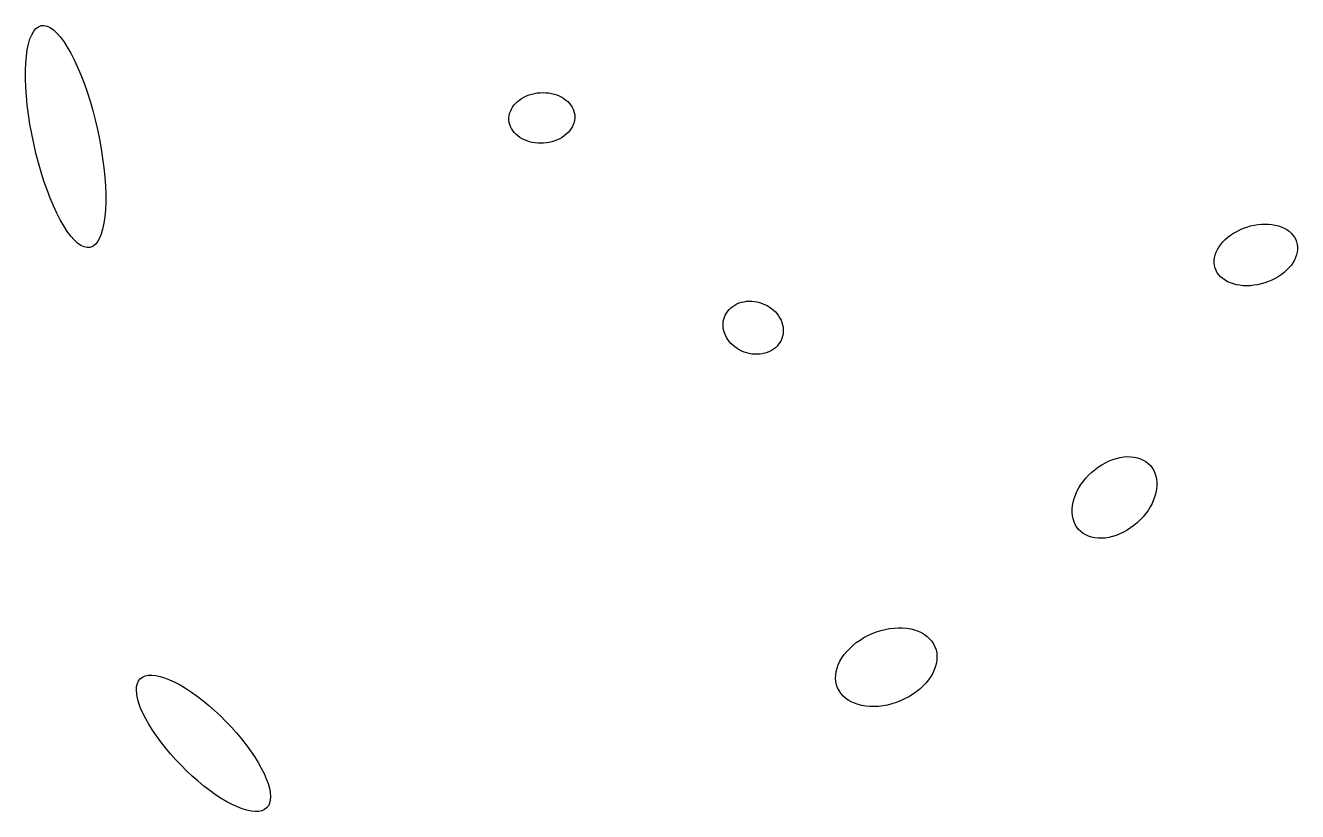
# Model space of a CAD drawing. Header units: metres. Extents: x -12209 to 21927, y -292849 to -276462.
# Drawn here: x -11396 to -4187, y -285006 to -280552 of the extents above; entities that cross this region are included whole.
import ezdxf

# ---------------------------------------------------------------- set-up
doc = ezdxf.new("R2010")
doc.units = ezdxf.units.M

msp = doc.modelspace()

# ---------------------------------------------------------------- linework, layer by layer
at = {"layer": 'LAYER'}
for p, q in [((-11348.77, -280584.43), (-11336.01, -280569.18)), ((-11348.77, -280584.43), (-11336.01, -280569.18)), ((-11336.01, -280569.18), (-11321.97, -280558.58)), ((-11336.01, -280569.18), (-11321.97, -280558.58)), ((-11321.97, -280558.58), (-11306.76, -280552.72)), ((-11321.97, -280558.58), (-11306.76, -280552.72)), ((-11306.76, -280552.72), (-11290.5, -280551.65)), ((-11306.76, -280552.72), (-11290.5, -280551.65)), ((-11306.76, -280552.72), (-11306.76, -280552.72)), ((-11306.76, -280552.72), (-11306.76, -280552.72)), ((-11290.5, -280551.65), (-11273.3, -280555.36)), ((-11290.5, -280551.65), (-11273.3, -280555.36)), ((-11273.3, -280555.36), (-11255.31, -280563.83)), ((-11273.3, -280555.36), (-11255.31, -280563.83)), ((-11255.31, -280563.83), (-11236.65, -280577)), ((-11255.31, -280563.83), (-11236.65, -280577)), ((-11378.48, -280656.79), (-11370.09, -280628.41)), ((-11378.48, -280656.79), (-11370.09, -280628.41)), ((-11370.09, -280628.41), (-11360.16, -280604.22)), ((-11370.09, -280628.41), (-11360.16, -280604.22)), ((-11360.16, -280604.22), (-11348.77, -280584.43)), ((-11360.16, -280604.22), (-11348.77, -280584.43)), ((-11236.65, -280577), (-11217.48, -280594.77)), ((-11236.65, -280577), (-11217.48, -280594.77)), ((-11217.48, -280594.77), (-11197.93, -280617)), ((-11217.48, -280594.77), (-11197.93, -280617)), ((-11197.93, -280617), (-11178.15, -280643.52)), ((-11197.93, -280617), (-11178.15, -280643.52)), ((-11178.15, -280643.52), (-11158.3, -280674.13)), ((-11178.15, -280643.52), (-11158.3, -280674.13)), ((-11390.42, -280725.29), (-11385.28, -280689.17)), ((-11390.42, -280725.29), (-11385.28, -280689.17)), ((-11385.28, -280689.17), (-11378.48, -280656.79)), ((-11385.28, -280689.17), (-11378.48, -280656.79)), ((-11158.3, -280674.13), (-11138.53, -280708.6)), ((-11158.3, -280674.13), (-11138.53, -280708.6)), ((-11138.53, -280708.6), (-11118.98, -280746.66)), ((-11138.53, -280708.6), (-11118.98, -280746.66)), ((-11395.6, -280807.64), (-11393.87, -280764.88)), ((-11395.6, -280807.64), (-11393.87, -280764.88)), ((-11393.87, -280764.88), (-11390.42, -280725.29)), ((-11393.87, -280764.88), (-11390.42, -280725.29)), ((-11118.98, -280746.66), (-11099.81, -280788.03)), ((-11118.98, -280746.66), (-11099.81, -280788.03)), ((-11099.81, -280788.03), (-11081.15, -280832.4)), ((-11099.81, -280788.03), (-11081.15, -280832.4)), ((-11395.61, -280853.23), (-11395.6, -280807.64)), ((-11395.61, -280853.23), (-11395.6, -280807.64)), ((-11393.88, -280901.33), (-11395.61, -280853.23)), ((-11393.88, -280901.33), (-11395.61, -280853.23)), ((-11081.15, -280832.4), (-11063.16, -280879.41)), ((-11081.15, -280832.4), (-11063.16, -280879.41)), ((-11390.44, -280951.55), (-11393.88, -280901.33)), ((-11390.44, -280951.55), (-11393.88, -280901.33)), ((-11063.16, -280879.41), (-11045.98, -280928.72)), ((-11063.16, -280879.41), (-11045.98, -280928.72)), ((-11045.98, -280928.72), (-11029.72, -280979.95)), ((-11045.98, -280928.72), (-11029.72, -280979.95)), ((-8510.99, -280936.97), (-8494.99, -280934.26)), ((-8510.99, -280936.97), (-8494.99, -280934.26)), ((-8494.99, -280934.26), (-8478.79, -280932.62)), ((-8494.99, -280934.26), (-8478.79, -280932.62)), ((-8478.79, -280932.62), (-8462.51, -280932.07)), ((-8478.79, -280932.62), (-8462.51, -280932.07)), ((-8462.51, -280932.07), (-8446.29, -280932.62)), ((-8462.51, -280932.07), (-8446.29, -280932.62)), ((-8446.29, -280932.62), (-8430.24, -280934.25)), ((-8446.29, -280932.62), (-8430.24, -280934.25)), ((-8430.24, -280934.25), (-8414.49, -280936.96)), ((-8430.24, -280934.25), (-8414.49, -280936.96)), ((-11385.31, -281003.51), (-11390.44, -280951.55)), ((-11385.31, -281003.51), (-11390.44, -280951.55)), ((-11378.52, -281056.83), (-11385.31, -281003.51)), ((-11378.52, -281056.83), (-11385.31, -281003.51)), ((-11029.72, -280979.95), (-11014.51, -281032.71)), ((-11029.72, -280979.95), (-11014.51, -281032.71)), ((-8635.32, -281015.01), (-8627.3, -281003.9)), ((-8635.32, -281015.01), (-8627.3, -281003.9)), ((-8627.3, -281003.9), (-8618.07, -280993.33)), ((-8627.3, -281003.9), (-8618.07, -280993.33)), ((-8618.07, -280993.33), (-8607.71, -280983.39)), ((-8618.07, -280993.33), (-8607.71, -280983.39)), ((-8607.71, -280983.39), (-8596.29, -280974.15)), ((-8607.71, -280983.39), (-8596.29, -280974.15)), ((-8596.29, -280974.15), (-8583.91, -280965.69)), ((-8596.29, -280974.15), (-8583.91, -280965.69)), ((-8583.91, -280965.69), (-8570.65, -280958.06)), ((-8583.91, -280965.69), (-8570.65, -280958.06)), ((-8570.65, -280958.06), (-8556.62, -280951.32)), ((-8570.65, -280958.06), (-8556.62, -280951.32)), ((-8556.62, -280951.32), (-8541.93, -280945.54)), ((-8556.62, -280951.32), (-8541.93, -280945.54)), ((-8541.93, -280945.54), (-8526.68, -280940.74)), ((-8541.93, -280945.54), (-8526.68, -280940.74)), ((-8526.68, -280940.74), (-8510.99, -280936.97)), ((-8526.68, -280940.74), (-8510.99, -280936.97)), ((-8414.49, -280936.96), (-8399.15, -280940.73)), ((-8414.49, -280936.96), (-8399.15, -280940.73)), ((-8399.15, -280940.73), (-8384.34, -280945.52)), ((-8399.15, -280940.73), (-8384.34, -280945.52)), ((-8384.34, -280945.52), (-8370.18, -280951.3)), ((-8384.34, -280945.52), (-8370.18, -280951.3)), ((-8370.18, -280951.3), (-8356.78, -280958.03)), ((-8370.18, -280951.3), (-8356.78, -280958.03)), ((-8356.78, -280958.03), (-8344.23, -280965.66)), ((-8356.78, -280958.03), (-8344.23, -280965.66)), ((-8344.23, -280965.66), (-8332.63, -280974.12)), ((-8344.23, -280965.66), (-8332.63, -280974.12)), ((-8332.63, -280974.12), (-8322.07, -280983.36)), ((-8332.63, -280974.12), (-8322.07, -280983.36)), ((-8322.07, -280983.36), (-8312.62, -280993.3)), ((-8322.07, -280983.36), (-8312.62, -280993.3)), ((-8312.62, -280993.3), (-8304.37, -281003.87)), ((-8312.62, -280993.3), (-8304.37, -281003.87)), ((-8304.37, -281003.87), (-8297.38, -281014.98)), ((-8304.37, -281003.87), (-8297.38, -281014.98)), ((-11370.14, -281111.09), (-11378.52, -281056.83)), ((-11370.14, -281111.09), (-11378.52, -281056.83)), ((-11014.51, -281032.71), (-11000.48, -281086.6)), ((-11014.51, -281032.71), (-11000.48, -281086.6)), ((-8655.6, -281075.71), (-8654.31, -281063.19)), ((-8655.6, -281075.71), (-8654.31, -281063.19)), ((-8655.47, -281088.23), (-8655.6, -281075.71)), ((-8655.47, -281088.23), (-8655.6, -281075.71)), ((-8654.31, -281063.19), (-8651.62, -281050.77)), ((-8654.31, -281063.19), (-8651.62, -281050.77)), ((-8651.62, -281050.77), (-8647.53, -281038.54)), ((-8651.62, -281050.77), (-8647.53, -281038.54)), ((-8647.53, -281038.54), (-8642.08, -281026.59)), ((-8647.53, -281038.54), (-8642.08, -281026.59)), ((-8642.08, -281026.59), (-8635.32, -281015.01)), ((-8642.08, -281026.59), (-8635.32, -281015.01)), ((-8297.38, -281014.98), (-8291.69, -281026.55)), ((-8297.38, -281014.98), (-8291.69, -281026.55)), ((-8291.69, -281026.55), (-8287.35, -281038.5)), ((-8291.69, -281026.55), (-8287.35, -281038.5)), ((-8287.35, -281038.5), (-8284.4, -281050.73)), ((-8287.35, -281038.5), (-8284.4, -281050.73)), ((-8284.4, -281050.73), (-8282.85, -281063.16)), ((-8284.4, -281050.73), (-8282.85, -281063.16)), ((-8282.72, -281075.67), (-8284.01, -281088.19)), ((-8282.72, -281075.67), (-8284.01, -281088.19)), ((-8282.85, -281063.16), (-8282.72, -281075.67)), ((-8282.85, -281063.16), (-8282.72, -281075.67)), ((-11360.21, -281165.89), (-11370.14, -281111.09)), ((-11360.21, -281165.89), (-11370.14, -281111.09)), ((-11000.48, -281086.6), (-10987.72, -281141.2)), ((-11000.48, -281086.6), (-10987.72, -281141.2)), ((-10987.72, -281141.2), (-10976.34, -281196.11)), ((-10987.72, -281141.2), (-10976.34, -281196.11)), ((-8655.47, -281088.23), (-8655.47, -281088.23)), ((-8653.92, -281100.65), (-8655.47, -281088.23)), ((-8655.47, -281088.23), (-8655.47, -281088.23)), ((-8653.92, -281100.65), (-8655.47, -281088.23)), ((-8650.97, -281112.88), (-8653.92, -281100.65)), ((-8650.97, -281112.88), (-8653.92, -281100.65)), ((-8646.63, -281124.83), (-8650.97, -281112.88)), ((-8646.63, -281124.83), (-8650.97, -281112.88)), ((-8640.94, -281136.41), (-8646.63, -281124.83)), ((-8640.94, -281136.41), (-8646.63, -281124.83)), ((-8633.95, -281147.52), (-8640.94, -281136.41)), ((-8633.95, -281147.52), (-8640.94, -281136.41)), ((-8625.7, -281158.08), (-8633.95, -281147.52)), ((-8625.7, -281158.08), (-8633.95, -281147.52)), ((-8311.02, -281147.49), (-8320.25, -281158.05)), ((-8311.02, -281147.49), (-8320.25, -281158.05)), ((-8303, -281136.37), (-8311.02, -281147.49)), ((-8303, -281136.37), (-8311.02, -281147.49)), ((-8296.24, -281124.79), (-8303, -281136.37)), ((-8296.24, -281124.79), (-8303, -281136.37)), ((-8290.79, -281112.85), (-8296.24, -281124.79)), ((-8290.79, -281112.85), (-8296.24, -281124.79)), ((-8286.71, -281100.61), (-8290.79, -281112.85)), ((-8286.71, -281100.61), (-8290.79, -281112.85)), ((-8284.01, -281088.19), (-8286.71, -281100.61)), ((-8284.01, -281088.19), (-8286.71, -281100.61)), ((-11348.83, -281220.8), (-11360.21, -281165.89)), ((-11348.83, -281220.8), (-11360.21, -281165.89)), ((-11336.07, -281275.4), (-11348.83, -281220.8)), ((-11336.07, -281275.4), (-11348.83, -281220.8)), ((-10976.34, -281196.11), (-10966.42, -281250.91)), ((-10976.34, -281196.11), (-10966.42, -281250.91)), ((-8616.26, -281168.02), (-8625.7, -281158.08)), ((-8616.26, -281168.02), (-8625.7, -281158.08)), ((-8605.7, -281177.26), (-8616.26, -281168.02)), ((-8605.7, -281177.26), (-8616.26, -281168.02)), ((-8594.1, -281185.72), (-8605.7, -281177.26)), ((-8594.1, -281185.72), (-8605.7, -281177.26)), ((-8581.54, -281193.35), (-8594.1, -281185.72)), ((-8581.54, -281193.35), (-8594.1, -281185.72)), ((-8568.14, -281200.08), (-8581.54, -281193.35)), ((-8568.14, -281200.08), (-8581.54, -281193.35)), ((-8553.98, -281205.86), (-8568.14, -281200.08)), ((-8553.98, -281205.86), (-8568.14, -281200.08)), ((-8539.17, -281210.66), (-8553.98, -281205.86)), ((-8539.17, -281210.66), (-8553.98, -281205.86)), ((-8523.84, -281214.42), (-8539.17, -281210.66)), ((-8523.84, -281214.42), (-8539.17, -281210.66)), ((-8508.08, -281217.13), (-8523.84, -281214.42)), ((-8508.08, -281217.13), (-8523.84, -281214.42)), ((-8492.03, -281218.77), (-8508.08, -281217.13)), ((-8492.03, -281218.77), (-8508.08, -281217.13)), ((-8475.81, -281219.31), (-8492.03, -281218.77)), ((-8475.81, -281219.31), (-8492.03, -281218.77)), ((-8459.53, -281218.76), (-8475.81, -281219.31)), ((-8459.53, -281218.76), (-8475.81, -281219.31)), ((-8443.33, -281217.13), (-8459.53, -281218.76)), ((-8443.33, -281217.13), (-8459.53, -281218.76)), ((-8427.33, -281214.41), (-8443.33, -281217.13)), ((-8427.33, -281214.41), (-8443.33, -281217.13)), ((-8411.64, -281210.64), (-8427.33, -281214.41)), ((-8411.64, -281210.64), (-8427.33, -281214.41)), ((-8396.39, -281205.85), (-8411.64, -281210.64)), ((-8396.39, -281205.85), (-8411.64, -281210.64)), ((-8381.7, -281200.06), (-8396.39, -281205.85)), ((-8381.7, -281200.06), (-8396.39, -281205.85)), ((-8367.67, -281193.33), (-8381.7, -281200.06)), ((-8367.67, -281193.33), (-8381.7, -281200.06)), ((-8354.41, -281185.7), (-8367.67, -281193.33)), ((-8354.41, -281185.7), (-8367.67, -281193.33)), ((-8342.03, -281177.23), (-8354.41, -281185.7)), ((-8342.03, -281177.23), (-8354.41, -281185.7)), ((-8330.61, -281167.99), (-8342.03, -281177.23)), ((-8330.61, -281167.99), (-8342.03, -281177.23)), ((-8320.25, -281158.05), (-8330.61, -281167.99)), ((-8320.25, -281158.05), (-8330.61, -281167.99)), ((-11322.04, -281329.29), (-11336.07, -281275.4)), ((-11322.04, -281329.29), (-11336.07, -281275.4)), ((-10966.42, -281250.91), (-10958.03, -281305.17)), ((-10966.42, -281250.91), (-10958.03, -281305.17)), ((-11306.84, -281382.05), (-11322.04, -281329.29)), ((-11306.84, -281382.05), (-11322.04, -281329.29)), ((-10958.03, -281305.17), (-10951.25, -281358.49)), ((-10958.03, -281305.17), (-10951.25, -281358.49)), ((-10951.25, -281358.49), (-10946.12, -281410.45)), ((-10951.25, -281358.49), (-10946.12, -281410.45)), ((-11290.58, -281433.28), (-11306.84, -281382.05)), ((-11290.58, -281433.28), (-11306.84, -281382.05)), ((-11273.39, -281482.59), (-11290.58, -281433.28)), ((-11273.39, -281482.59), (-11290.58, -281433.28)), ((-10946.12, -281410.45), (-10942.67, -281460.67)), ((-10946.12, -281410.45), (-10942.67, -281460.67)), ((-11255.4, -281529.6), (-11273.39, -281482.59)), ((-11255.4, -281529.6), (-11273.39, -281482.59)), ((-10942.67, -281460.67), (-10940.95, -281508.76)), ((-10942.67, -281460.67), (-10940.95, -281508.76)), ((-10940.95, -281508.76), (-10940.95, -281554.36)), ((-10940.95, -281508.76), (-10940.95, -281554.36)), ((-11236.75, -281573.96), (-11255.4, -281529.6)), ((-11236.75, -281573.96), (-11255.4, -281529.6)), ((-11217.58, -281615.33), (-11236.75, -281573.96)), ((-11217.58, -281615.33), (-11236.75, -281573.96)), ((-10940.95, -281554.36), (-10942.69, -281597.12)), ((-10940.95, -281554.36), (-10942.69, -281597.12)), ((-11198.03, -281653.4), (-11217.58, -281615.33)), ((-11198.03, -281653.4), (-11217.58, -281615.33)), ((-11178.25, -281687.87), (-11198.03, -281653.4)), ((-11178.25, -281687.87), (-11198.03, -281653.4)), ((-10946.14, -281636.71), (-10951.28, -281672.83)), ((-10946.14, -281636.71), (-10951.28, -281672.83)), ((-10942.69, -281597.12), (-10946.14, -281636.71)), ((-10942.69, -281597.12), (-10946.14, -281636.71)), ((-11158.4, -281718.48), (-11178.25, -281687.87)), ((-11158.4, -281718.48), (-11178.25, -281687.87)), ((-11138.63, -281745), (-11158.4, -281718.48)), ((-11138.63, -281745), (-11158.4, -281718.48)), ((-10958.07, -281705.2), (-10966.47, -281733.59)), ((-10958.07, -281705.2), (-10966.47, -281733.59)), ((-10951.28, -281672.83), (-10958.07, -281705.2)), ((-10951.28, -281672.83), (-10958.07, -281705.2)), ((-4566.39, -281739.89), (-4549.48, -281728.64)), ((-4566.39, -281739.89), (-4549.48, -281728.64)), ((-4549.48, -281728.64), (-4531.6, -281718.32)), ((-4549.48, -281728.64), (-4531.6, -281718.32)), ((-4531.6, -281718.32), (-4512.89, -281709.02)), ((-4531.6, -281718.32), (-4512.89, -281709.02)), ((-4512.89, -281709.02), (-4493.5, -281700.81)), ((-4512.89, -281709.02), (-4493.5, -281700.81)), ((-4493.5, -281700.81), (-4473.57, -281693.75)), ((-4493.5, -281700.81), (-4473.57, -281693.75)), ((-4473.57, -281693.75), (-4453.26, -281687.89)), ((-4473.57, -281693.75), (-4453.26, -281687.89)), ((-4453.26, -281687.89), (-4432.71, -281683.28)), ((-4453.26, -281687.89), (-4432.71, -281683.28)), ((-4432.71, -281683.28), (-4412.09, -281679.96)), ((-4432.71, -281683.28), (-4412.09, -281679.96)), ((-4412.09, -281679.96), (-4391.55, -281677.94)), ((-4412.09, -281679.96), (-4391.55, -281677.94)), ((-4391.55, -281677.94), (-4371.24, -281677.25)), ((-4391.55, -281677.94), (-4371.24, -281677.25)), ((-4371.24, -281677.25), (-4351.33, -281677.89)), ((-4371.24, -281677.25), (-4351.33, -281677.89)), ((-4351.33, -281677.89), (-4331.96, -281679.86)), ((-4351.33, -281677.89), (-4331.96, -281679.86)), ((-4331.96, -281679.86), (-4313.28, -281683.13)), ((-4331.96, -281679.86), (-4313.28, -281683.13)), ((-4313.28, -281683.13), (-4295.44, -281687.69)), ((-4313.28, -281683.13), (-4295.44, -281687.69)), ((-4295.44, -281687.69), (-4278.57, -281693.5)), ((-4295.44, -281687.69), (-4278.57, -281693.5)), ((-4278.57, -281693.5), (-4262.79, -281700.52)), ((-4278.57, -281693.5), (-4262.79, -281700.52)), ((-4262.79, -281700.52), (-4248.23, -281708.69)), ((-4262.79, -281700.52), (-4248.23, -281708.69)), ((-4248.23, -281708.69), (-4235, -281717.95)), ((-4248.23, -281708.69), (-4235, -281717.95)), ((-4235, -281717.95), (-4223.19, -281728.23)), ((-4235, -281717.95), (-4223.19, -281728.23)), ((-4223.19, -281728.23), (-4212.91, -281739.46)), ((-4223.19, -281728.23), (-4212.91, -281739.46)), ((-11119.08, -281767.23), (-11138.63, -281745)), ((-11119.08, -281767.23), (-11138.63, -281745)), ((-11099.9, -281785), (-11119.08, -281767.23)), ((-11099.9, -281785), (-11119.08, -281767.23)), ((-11081.25, -281798.17), (-11099.9, -281785)), ((-11081.25, -281798.17), (-11099.9, -281785)), ((-11063.25, -281806.64), (-11081.25, -281798.17)), ((-11063.25, -281806.64), (-11081.25, -281798.17)), ((-11000.55, -281792.82), (-11014.59, -281803.42)), ((-11000.55, -281792.82), (-11014.59, -281803.42)), ((-10987.78, -281777.57), (-11000.55, -281792.82)), ((-10987.78, -281777.57), (-11000.55, -281792.82)), ((-10976.39, -281757.77), (-10987.78, -281777.57)), ((-10976.39, -281757.77), (-10987.78, -281777.57)), ((-10966.47, -281733.59), (-10976.39, -281757.77)), ((-10966.47, -281733.59), (-10976.39, -281757.77)), ((-4632.29, -281807.05), (-4621.95, -281792.5)), ((-4632.29, -281807.05), (-4621.95, -281792.5)), ((-4621.95, -281792.5), (-4610.09, -281778.41)), ((-4621.95, -281792.5), (-4610.09, -281778.41)), ((-4610.09, -281778.41), (-4596.81, -281764.88)), ((-4610.09, -281778.41), (-4596.81, -281764.88)), ((-4596.81, -281764.88), (-4582.21, -281752)), ((-4596.81, -281764.88), (-4582.21, -281752)), ((-4582.21, -281752), (-4566.39, -281739.89)), ((-4582.21, -281752), (-4566.39, -281739.89)), ((-4212.91, -281739.46), (-4204.22, -281751.53)), ((-4212.91, -281739.46), (-4204.22, -281751.53)), ((-4204.22, -281751.53), (-4197.2, -281764.38)), ((-4204.22, -281751.53), (-4197.2, -281764.38)), ((-4197.2, -281764.38), (-4191.9, -281777.89)), ((-4197.2, -281764.38), (-4191.9, -281777.89)), ((-4191.9, -281777.89), (-4188.35, -281791.97)), ((-4191.9, -281777.89), (-4188.35, -281791.97)), ((-4188.35, -281791.97), (-4186.58, -281806.5)), ((-4188.35, -281791.97), (-4186.58, -281806.5)), ((-11046.06, -281810.35), (-11063.25, -281806.64)), ((-11046.06, -281810.35), (-11063.25, -281806.64)), ((-11029.8, -281809.27), (-11046.06, -281810.35)), ((-11029.8, -281809.27), (-11046.06, -281810.35)), ((-11014.59, -281803.42), (-11029.8, -281809.27)), ((-11014.59, -281803.42), (-11029.8, -281809.27)), ((-4658.93, -281882.63), (-4657.1, -281867.52)), ((-4658.93, -281882.63), (-4657.1, -281867.52)), ((-4657.1, -281867.52), (-4653.49, -281852.29)), ((-4657.1, -281867.52), (-4653.49, -281852.29)), ((-4653.49, -281852.29), (-4648.12, -281837.06)), ((-4653.49, -281852.29), (-4648.12, -281837.06)), ((-4648.12, -281837.06), (-4641.04, -281821.94)), ((-4648.12, -281837.06), (-4641.04, -281821.94)), ((-4641.04, -281821.94), (-4632.29, -281807.05)), ((-4641.04, -281821.94), (-4632.29, -281807.05)), ((-4197.43, -281866.95), (-4204.51, -281882.07)), ((-4197.43, -281866.95), (-4204.51, -281882.07)), ((-4192.06, -281851.72), (-4197.43, -281866.95)), ((-4192.06, -281851.72), (-4197.43, -281866.95)), ((-4188.44, -281836.49), (-4192.06, -281851.72)), ((-4188.44, -281836.49), (-4192.06, -281851.72)), ((-4186.61, -281821.38), (-4188.44, -281836.49)), ((-4186.61, -281821.38), (-4188.44, -281836.49)), ((-4186.58, -281806.5), (-4186.61, -281821.38)), ((-4186.58, -281806.5), (-4186.61, -281821.38)), ((-4658.96, -281897.51), (-4658.93, -281882.63)), ((-4658.96, -281897.51), (-4658.93, -281882.63)), ((-4657.2, -281912.04), (-4658.96, -281897.51)), ((-4657.2, -281912.04), (-4658.96, -281897.51)), ((-4653.65, -281926.12), (-4657.2, -281912.04)), ((-4653.65, -281926.12), (-4657.2, -281912.04)), ((-4653.65, -281926.12), (-4653.65, -281926.12)), ((-4648.34, -281939.63), (-4653.65, -281926.12)), ((-4653.65, -281926.12), (-4653.65, -281926.12)), ((-4648.34, -281939.63), (-4653.65, -281926.12)), ((-4641.32, -281952.47), (-4648.34, -281939.63)), ((-4641.32, -281952.47), (-4648.34, -281939.63)), ((-4248.73, -281939.13), (-4263.34, -281952)), ((-4248.73, -281939.13), (-4263.34, -281952)), ((-4235.45, -281925.6), (-4248.73, -281939.13)), ((-4235.45, -281925.6), (-4248.73, -281939.13)), ((-4223.6, -281911.5), (-4235.45, -281925.6)), ((-4223.6, -281911.5), (-4235.45, -281925.6)), ((-4213.26, -281896.96), (-4223.6, -281911.5)), ((-4213.26, -281896.96), (-4223.6, -281911.5)), ((-4204.51, -281882.07), (-4213.26, -281896.96)), ((-4204.51, -281882.07), (-4213.26, -281896.96)), ((-4632.63, -281964.55), (-4641.32, -281952.47)), ((-4632.63, -281964.55), (-4641.32, -281952.47)), ((-4622.35, -281975.77), (-4632.63, -281964.55)), ((-4622.35, -281975.77), (-4632.63, -281964.55)), ((-4610.55, -281986.06), (-4622.35, -281975.77)), ((-4610.55, -281986.06), (-4622.35, -281975.77)), ((-4597.32, -281995.32), (-4610.55, -281986.06)), ((-4597.32, -281995.32), (-4610.55, -281986.06)), ((-4582.76, -282003.49), (-4597.32, -281995.32)), ((-4582.76, -282003.49), (-4597.32, -281995.32)), ((-4566.98, -282010.5), (-4582.76, -282003.49)), ((-4566.98, -282010.5), (-4582.76, -282003.49)), ((-4550.11, -282016.31), (-4566.98, -282010.5)), ((-4550.11, -282016.31), (-4566.98, -282010.5)), ((-4532.26, -282020.87), (-4550.11, -282016.31)), ((-4532.26, -282020.87), (-4550.11, -282016.31)), ((-4392.29, -282016.12), (-4412.83, -282020.73)), ((-4392.29, -282016.12), (-4412.83, -282020.73)), ((-4371.97, -282010.26), (-4392.29, -282016.12)), ((-4371.97, -282010.26), (-4392.29, -282016.12)), ((-4352.04, -282003.2), (-4371.97, -282010.26)), ((-4352.04, -282003.2), (-4371.97, -282010.26)), ((-4332.65, -281994.99), (-4352.04, -282003.2)), ((-4332.65, -281994.99), (-4352.04, -282003.2)), ((-4313.95, -281985.69), (-4332.65, -281994.99)), ((-4313.95, -281985.69), (-4332.65, -281994.99)), ((-4296.07, -281975.37), (-4313.95, -281985.69)), ((-4296.07, -281975.37), (-4313.95, -281985.69)), ((-4279.16, -281964.11), (-4296.07, -281975.37)), ((-4279.16, -281964.11), (-4296.07, -281975.37)), ((-4263.34, -281952), (-4279.16, -281964.11)), ((-4263.34, -281952), (-4279.16, -281964.11)), ((-4513.58, -282024.15), (-4532.26, -282020.87)), ((-4513.58, -282024.15), (-4532.26, -282020.87)), ((-4494.22, -282026.12), (-4513.58, -282024.15)), ((-4494.22, -282026.12), (-4513.58, -282024.15)), ((-4474.3, -282026.76), (-4494.22, -282026.12)), ((-4474.3, -282026.76), (-4494.22, -282026.12)), ((-4454, -282026.07), (-4474.3, -282026.76)), ((-4454, -282026.07), (-4474.3, -282026.76)), ((-4433.46, -282024.05), (-4454, -282026.07)), ((-4433.46, -282024.05), (-4454, -282026.07)), ((-4412.83, -282020.73), (-4433.46, -282024.05)), ((-4412.83, -282020.73), (-4433.46, -282024.05)), ((-7415.86, -282170.45), (-7407.34, -282160.56)), ((-7415.86, -282170.45), (-7407.34, -282160.56)), ((-7407.34, -282160.56), (-7397.78, -282151.45)), ((-7407.34, -282160.56), (-7397.78, -282151.45)), ((-7397.78, -282151.45), (-7387.27, -282143.21)), ((-7397.78, -282151.45), (-7387.27, -282143.21)), ((-7387.27, -282143.21), (-7375.87, -282135.88)), ((-7387.27, -282143.21), (-7375.87, -282135.88)), ((-7375.87, -282135.88), (-7363.68, -282129.54)), ((-7375.87, -282135.88), (-7363.68, -282129.54)), ((-7363.68, -282129.54), (-7350.78, -282124.22)), ((-7363.68, -282129.54), (-7350.78, -282124.22)), ((-7350.78, -282124.22), (-7337.29, -282119.97)), ((-7350.78, -282124.22), (-7337.29, -282119.97)), ((-7337.29, -282119.97), (-7323.29, -282116.81)), ((-7337.29, -282119.97), (-7323.29, -282116.81)), ((-7323.29, -282116.81), (-7308.9, -282114.78)), ((-7323.29, -282116.81), (-7308.9, -282114.78)), ((-7308.9, -282114.78), (-7294.23, -282113.89)), ((-7308.9, -282114.78), (-7294.23, -282113.89)), ((-7294.23, -282113.89), (-7279.38, -282114.15)), ((-7294.23, -282113.89), (-7279.38, -282114.15)), ((-7279.38, -282114.15), (-7264.47, -282115.55)), ((-7279.38, -282114.15), (-7264.47, -282115.55)), ((-7264.47, -282115.55), (-7249.62, -282118.08)), ((-7264.47, -282115.55), (-7249.62, -282118.08)), ((-7249.62, -282118.08), (-7234.93, -282121.72)), ((-7249.62, -282118.08), (-7234.93, -282121.72)), ((-7234.93, -282121.72), (-7220.53, -282126.45)), ((-7234.93, -282121.72), (-7220.53, -282126.45)), ((-7220.53, -282126.45), (-7206.51, -282132.23)), ((-7220.53, -282126.45), (-7206.51, -282132.23)), ((-7206.51, -282132.23), (-7192.98, -282139.02)), ((-7206.51, -282132.23), (-7192.98, -282139.02)), ((-7192.98, -282139.02), (-7180.06, -282146.76)), ((-7192.98, -282139.02), (-7180.06, -282146.76)), ((-7180.06, -282146.76), (-7167.83, -282155.4)), ((-7180.06, -282146.76), (-7167.83, -282155.4)), ((-7167.83, -282155.4), (-7156.39, -282164.86)), ((-7167.83, -282155.4), (-7156.39, -282164.86)), ((-7442.27, -282241.86), (-7441, -282228.98)), ((-7442.27, -282241.86), (-7441, -282228.98)), ((-7441, -282228.98), (-7438.45, -282216.36)), ((-7441, -282228.98), (-7438.45, -282216.36)), ((-7438.45, -282216.36), (-7434.62, -282204.1)), ((-7438.45, -282216.36), (-7434.62, -282204.1)), ((-7434.62, -282204.1), (-7429.56, -282192.31)), ((-7434.62, -282204.1), (-7429.56, -282192.31)), ((-7434.62, -282204.1), (-7434.62, -282204.1)), ((-7434.62, -282204.1), (-7434.62, -282204.1)), ((-7429.56, -282192.31), (-7423.29, -282181.06)), ((-7429.56, -282192.31), (-7423.29, -282181.06)), ((-7423.29, -282181.06), (-7415.86, -282170.45)), ((-7423.29, -282181.06), (-7415.86, -282170.45)), ((-7156.39, -282164.86), (-7145.82, -282175.09)), ((-7156.39, -282164.86), (-7145.82, -282175.09)), ((-7145.82, -282175.09), (-7136.21, -282185.99)), ((-7145.82, -282175.09), (-7136.21, -282185.99)), ((-7136.21, -282185.99), (-7127.64, -282197.49)), ((-7136.21, -282185.99), (-7127.64, -282197.49)), ((-7127.64, -282197.49), (-7120.15, -282209.5)), ((-7127.64, -282197.49), (-7120.15, -282209.5)), ((-7120.15, -282209.5), (-7113.82, -282221.93)), ((-7120.15, -282209.5), (-7113.82, -282221.93)), ((-7113.82, -282221.93), (-7108.69, -282234.68)), ((-7113.82, -282221.93), (-7108.69, -282234.68)), ((-7442.24, -282254.92), (-7442.27, -282241.86)), ((-7442.24, -282254.92), (-7442.27, -282241.86)), ((-7440.9, -282268.06), (-7442.24, -282254.92)), ((-7440.9, -282268.06), (-7442.24, -282254.92)), ((-7438.28, -282281.16), (-7440.9, -282268.06)), ((-7438.28, -282281.16), (-7440.9, -282268.06)), ((-7434.39, -282294.14), (-7438.28, -282281.16)), ((-7434.39, -282294.14), (-7438.28, -282281.16)), ((-7429.26, -282306.89), (-7434.39, -282294.14)), ((-7429.26, -282306.89), (-7434.39, -282294.14)), ((-7108.69, -282234.68), (-7104.8, -282247.66)), ((-7108.69, -282234.68), (-7104.8, -282247.66)), ((-7104.8, -282247.66), (-7102.18, -282260.76)), ((-7104.8, -282247.66), (-7102.18, -282260.76)), ((-7102.08, -282299.84), (-7104.63, -282312.46)), ((-7102.08, -282299.84), (-7104.63, -282312.46)), ((-7102.18, -282260.76), (-7100.85, -282273.89)), ((-7102.18, -282260.76), (-7100.85, -282273.89)), ((-7100.81, -282286.95), (-7102.08, -282299.84)), ((-7100.81, -282286.95), (-7102.08, -282299.84)), ((-7100.85, -282273.89), (-7100.81, -282286.95)), ((-7100.85, -282273.89), (-7100.81, -282286.95)), ((-7422.93, -282319.32), (-7429.26, -282306.89)), ((-7422.93, -282319.32), (-7429.26, -282306.89)), ((-7415.45, -282331.33), (-7422.93, -282319.32)), ((-7415.45, -282331.33), (-7422.93, -282319.32)), ((-7406.87, -282342.83), (-7415.45, -282331.33)), ((-7406.87, -282342.83), (-7415.45, -282331.33)), ((-7397.26, -282353.73), (-7406.87, -282342.83)), ((-7397.26, -282353.73), (-7406.87, -282342.83)), ((-7386.7, -282363.95), (-7397.26, -282353.73)), ((-7386.7, -282363.95), (-7397.26, -282353.73)), ((-7375.26, -282373.42), (-7386.7, -282363.95)), ((-7375.26, -282373.42), (-7386.7, -282363.95)), ((-7363.03, -282382.06), (-7375.26, -282373.42)), ((-7363.03, -282382.06), (-7375.26, -282373.42)), ((-7145.3, -282377.37), (-7155.82, -282385.61)), ((-7145.3, -282377.37), (-7155.82, -282385.61)), ((-7135.74, -282368.26), (-7145.3, -282377.37)), ((-7135.74, -282368.26), (-7145.3, -282377.37)), ((-7127.22, -282358.37), (-7135.74, -282368.26)), ((-7127.22, -282358.37), (-7135.74, -282368.26)), ((-7119.8, -282347.75), (-7127.22, -282358.37)), ((-7119.8, -282347.75), (-7127.22, -282358.37)), ((-7113.53, -282336.51), (-7119.8, -282347.75)), ((-7113.53, -282336.51), (-7119.8, -282347.75)), ((-7108.46, -282324.72), (-7113.53, -282336.51)), ((-7108.46, -282324.72), (-7113.53, -282336.51)), ((-7104.63, -282312.46), (-7108.46, -282324.72)), ((-7104.63, -282312.46), (-7108.46, -282324.72)), ((-7350.1, -282389.8), (-7363.03, -282382.06)), ((-7350.1, -282389.8), (-7363.03, -282382.06)), ((-7336.58, -282396.58), (-7350.1, -282389.8)), ((-7336.58, -282396.58), (-7350.1, -282389.8)), ((-7322.56, -282402.37), (-7336.58, -282396.58)), ((-7322.56, -282402.37), (-7336.58, -282396.58)), ((-7308.15, -282407.1), (-7322.56, -282402.37)), ((-7308.15, -282407.1), (-7322.56, -282402.37)), ((-7293.46, -282410.74), (-7308.15, -282407.1)), ((-7293.46, -282410.74), (-7308.15, -282407.1)), ((-7278.61, -282413.27), (-7293.46, -282410.74)), ((-7278.61, -282413.27), (-7293.46, -282410.74)), ((-7263.7, -282414.67), (-7278.61, -282413.27)), ((-7263.7, -282414.67), (-7278.61, -282413.27)), ((-7248.86, -282414.93), (-7263.7, -282414.67)), ((-7248.86, -282414.93), (-7263.7, -282414.67)), ((-7234.18, -282414.04), (-7248.86, -282414.93)), ((-7234.18, -282414.04), (-7248.86, -282414.93)), ((-7219.79, -282412.01), (-7234.18, -282414.04)), ((-7219.79, -282412.01), (-7234.18, -282414.04)), ((-7205.79, -282408.85), (-7219.79, -282412.01)), ((-7205.79, -282408.85), (-7219.79, -282412.01)), ((-7192.3, -282404.6), (-7205.79, -282408.85)), ((-7192.3, -282404.6), (-7205.79, -282408.85)), ((-7179.41, -282399.28), (-7192.3, -282404.6)), ((-7179.41, -282399.28), (-7192.3, -282404.6)), ((-7167.21, -282392.94), (-7179.41, -282399.28)), ((-7167.21, -282392.94), (-7179.41, -282399.28)), ((-7155.82, -282385.61), (-7167.21, -282392.94)), ((-7155.82, -282385.61), (-7167.21, -282392.94)), ((-5274.96, -283029.06), (-5254.31, -283019.25)), ((-5274.96, -283029.06), (-5254.31, -283019.25)), ((-5254.31, -283019.25), (-5233.43, -283011.02)), ((-5254.31, -283019.25), (-5233.43, -283011.02)), ((-5233.43, -283011.02), (-5212.48, -283004.42)), ((-5233.43, -283011.02), (-5212.48, -283004.42)), ((-5212.48, -283004.42), (-5191.61, -282999.51)), ((-5212.48, -283004.42), (-5191.61, -282999.51)), ((-5191.61, -282999.51), (-5170.99, -282996.33)), ((-5191.61, -282999.51), (-5170.99, -282996.33)), ((-5170.99, -282996.33), (-5150.78, -282994.89)), ((-5170.99, -282996.33), (-5150.78, -282994.89)), ((-5150.78, -282994.89), (-5131.12, -282995.21)), ((-5150.78, -282994.89), (-5131.12, -282995.21)), ((-5131.12, -282995.21), (-5112.16, -282997.29)), ((-5131.12, -282995.21), (-5112.16, -282997.29)), ((-5112.16, -282997.29), (-5094.06, -283001.11)), ((-5112.16, -282997.29), (-5094.06, -283001.11)), ((-5094.06, -283001.11), (-5076.95, -283006.64)), ((-5094.06, -283001.11), (-5076.95, -283006.64)), ((-5076.95, -283006.64), (-5060.95, -283013.85)), ((-5076.95, -283006.64), (-5060.95, -283013.85)), ((-5060.95, -283013.85), (-5046.2, -283022.66)), ((-5060.95, -283013.85), (-5046.2, -283022.66)), ((-5046.2, -283022.66), (-5032.8, -283033.03)), ((-5046.2, -283022.66), (-5032.8, -283033.03)), ((-5369.37, -283098.71), (-5352.16, -283082.37)), ((-5369.37, -283098.71), (-5352.16, -283082.37)), ((-5352.16, -283082.37), (-5333.97, -283067.13)), ((-5352.16, -283082.37), (-5333.97, -283067.13)), ((-5333.97, -283067.13), (-5314.94, -283053.09)), ((-5333.97, -283067.13), (-5314.94, -283053.09)), ((-5314.94, -283053.09), (-5295.22, -283040.37)), ((-5314.94, -283053.09), (-5295.22, -283040.37)), ((-5295.22, -283040.37), (-5274.96, -283029.06)), ((-5295.22, -283040.37), (-5274.96, -283029.06)), ((-5032.8, -283033.03), (-5020.85, -283044.86)), ((-5032.8, -283033.03), (-5020.85, -283044.86)), ((-5020.85, -283044.86), (-5010.45, -283058.08)), ((-5020.85, -283044.86), (-5010.45, -283058.08)), ((-5010.45, -283058.08), (-5001.67, -283072.57)), ((-5010.45, -283058.08), (-5001.67, -283072.57)), ((-5001.67, -283072.57), (-4994.59, -283088.23)), ((-5001.67, -283072.57), (-4994.59, -283088.23)), ((-4994.59, -283088.23), (-4989.25, -283104.94)), ((-4994.59, -283088.23), (-4989.25, -283104.94)), ((-5425.98, -283172.42), (-5413.89, -283153.01)), ((-5425.98, -283172.42), (-5413.89, -283153.01)), ((-5413.89, -283153.01), (-5400.35, -283134.17)), ((-5413.89, -283153.01), (-5400.35, -283134.17)), ((-5400.35, -283134.17), (-5385.48, -283116.02)), ((-5400.35, -283134.17), (-5385.48, -283116.02)), ((-5385.48, -283116.02), (-5369.37, -283098.71)), ((-5385.48, -283116.02), (-5369.37, -283098.71)), ((-4989.25, -283104.94), (-4985.69, -283122.57)), ((-4989.25, -283104.94), (-4985.69, -283122.57)), ((-4984.04, -283160.06), (-4985.95, -283179.63)), ((-4984.04, -283160.06), (-4985.95, -283179.63)), ((-4985.69, -283122.57), (-4983.95, -283140.99)), ((-4985.69, -283122.57), (-4983.95, -283140.99)), ((-4983.95, -283140.99), (-4984.04, -283160.06)), ((-4983.95, -283140.99), (-4984.04, -283160.06)), ((-5458.22, -283252.59), (-5452.71, -283232.47)), ((-5458.22, -283252.59), (-5452.71, -283232.47)), ((-5452.71, -283232.47), (-5445.46, -283212.3)), ((-5452.71, -283232.47), (-5445.46, -283212.3)), ((-5445.46, -283212.3), (-5436.53, -283192.23)), ((-5445.46, -283212.3), (-5436.53, -283192.23)), ((-5436.53, -283192.23), (-5425.98, -283172.42)), ((-5436.53, -283192.23), (-5425.98, -283172.42)), ((-5002.43, -283239.84), (-5011.36, -283259.91)), ((-5002.43, -283239.84), (-5011.36, -283259.91)), ((-4995.18, -283219.67), (-5002.43, -283239.84)), ((-4995.18, -283219.67), (-5002.43, -283239.84)), ((-4989.68, -283199.55), (-4995.18, -283219.67)), ((-4989.68, -283199.55), (-4995.18, -283219.67)), ((-4985.95, -283179.63), (-4989.68, -283199.55)), ((-4985.95, -283179.63), (-4989.68, -283199.55)), ((-5463.94, -283311.15), (-5463.85, -283292.08)), ((-5463.94, -283311.15), (-5463.85, -283292.08)), ((-5462.2, -283329.57), (-5463.94, -283311.15)), ((-5462.2, -283329.57), (-5463.94, -283311.15)), ((-5463.85, -283292.08), (-5461.94, -283272.52)), ((-5463.85, -283292.08), (-5461.94, -283272.52)), ((-5461.94, -283272.52), (-5458.22, -283252.59)), ((-5461.94, -283272.52), (-5458.22, -283252.59)), ((-5034.01, -283299.13), (-5047.54, -283317.97)), ((-5034.01, -283299.13), (-5047.54, -283317.97)), ((-5021.92, -283279.72), (-5034.01, -283299.13)), ((-5021.92, -283279.72), (-5034.01, -283299.13)), ((-5011.36, -283259.91), (-5021.92, -283279.72)), ((-5011.36, -283259.91), (-5021.92, -283279.72)), ((-5458.64, -283347.2), (-5462.2, -283329.57)), ((-5458.64, -283347.2), (-5462.2, -283329.57)), ((-5453.31, -283363.91), (-5458.64, -283347.2)), ((-5453.31, -283363.91), (-5458.64, -283347.2)), ((-5446.22, -283379.57), (-5453.31, -283363.91)), ((-5446.22, -283379.57), (-5453.31, -283363.91)), ((-5437.44, -283394.06), (-5446.22, -283379.57)), ((-5437.44, -283394.06), (-5446.22, -283379.57)), ((-5113.93, -283385.01), (-5132.95, -283399.05)), ((-5113.93, -283385.01), (-5132.95, -283399.05)), ((-5095.74, -283369.77), (-5113.93, -283385.01)), ((-5095.74, -283369.77), (-5113.93, -283385.01)), ((-5078.52, -283353.43), (-5095.74, -283369.77)), ((-5078.52, -283353.43), (-5095.74, -283369.77)), ((-5062.42, -283336.12), (-5078.52, -283353.43)), ((-5062.42, -283336.12), (-5078.52, -283353.43)), ((-5047.54, -283317.97), (-5062.42, -283336.12)), ((-5047.54, -283317.97), (-5062.42, -283336.12)), ((-5427.04, -283407.28), (-5437.44, -283394.06)), ((-5427.04, -283407.28), (-5437.44, -283394.06)), ((-5427.04, -283407.28), (-5427.04, -283407.28)), ((-5415.1, -283419.11), (-5427.04, -283407.28)), ((-5427.04, -283407.28), (-5427.04, -283407.28)), ((-5415.1, -283419.11), (-5427.04, -283407.28)), ((-5401.69, -283429.48), (-5415.1, -283419.11)), ((-5401.69, -283429.48), (-5415.1, -283419.11)), ((-5386.94, -283438.29), (-5401.69, -283429.48)), ((-5386.94, -283438.29), (-5401.69, -283429.48)), ((-5370.94, -283445.5), (-5386.94, -283438.29)), ((-5370.94, -283445.5), (-5386.94, -283438.29)), ((-5353.83, -283451.03), (-5370.94, -283445.5)), ((-5353.83, -283451.03), (-5370.94, -283445.5)), ((-5335.73, -283454.85), (-5353.83, -283451.03)), ((-5335.73, -283454.85), (-5353.83, -283451.03)), ((-5316.77, -283456.93), (-5335.73, -283454.85)), ((-5316.77, -283456.93), (-5335.73, -283454.85)), ((-5297.12, -283457.25), (-5316.77, -283456.93)), ((-5297.12, -283457.25), (-5316.77, -283456.93)), ((-5276.9, -283455.81), (-5297.12, -283457.25)), ((-5276.9, -283455.81), (-5297.12, -283457.25)), ((-5256.28, -283452.63), (-5276.9, -283455.81)), ((-5256.28, -283452.63), (-5276.9, -283455.81)), ((-5235.41, -283447.72), (-5256.28, -283452.63)), ((-5235.41, -283447.72), (-5256.28, -283452.63)), ((-5214.46, -283441.12), (-5235.41, -283447.72)), ((-5214.46, -283441.12), (-5235.41, -283447.72)), ((-5193.58, -283432.89), (-5214.46, -283441.12)), ((-5193.58, -283432.89), (-5214.46, -283441.12)), ((-5172.93, -283423.08), (-5193.58, -283432.89)), ((-5172.93, -283423.08), (-5193.58, -283432.89)), ((-5152.67, -283411.77), (-5172.93, -283423.08)), ((-5152.67, -283411.77), (-5172.93, -283423.08)), ((-5132.95, -283399.05), (-5152.67, -283411.77)), ((-5132.95, -283399.05), (-5152.67, -283411.77)), ((-6687.04, -284048.52), (-6666.2, -284033.85)), ((-6687.04, -284048.52), (-6666.2, -284033.85)), ((-6666.2, -284033.85), (-6644.22, -284020.34)), ((-6666.2, -284033.85), (-6644.22, -284020.34)), ((-6644.22, -284020.34), (-6621.28, -284008.12)), ((-6644.22, -284020.34), (-6621.28, -284008.12)), ((-6621.28, -284008.12), (-6597.55, -283997.26)), ((-6621.28, -284008.12), (-6597.55, -283997.26)), ((-6597.55, -283997.26), (-6573.21, -283987.85)), ((-6597.55, -283997.26), (-6573.21, -283987.85)), ((-6573.21, -283987.85), (-6548.44, -283979.97)), ((-6573.21, -283987.85), (-6548.44, -283979.97)), ((-6548.44, -283979.97), (-6523.43, -283973.67)), ((-6548.44, -283979.97), (-6523.43, -283973.67)), ((-6523.43, -283973.67), (-6498.37, -283969)), ((-6523.43, -283973.67), (-6498.37, -283969)), ((-6498.37, -283969), (-6473.46, -283965.99)), ((-6498.37, -283969), (-6473.46, -283965.99)), ((-6473.46, -283965.99), (-6448.88, -283964.68)), ((-6473.46, -283965.99), (-6448.88, -283964.68)), ((-6448.88, -283964.68), (-6424.82, -283965.06)), ((-6448.88, -283964.68), (-6424.82, -283965.06)), ((-6424.82, -283965.06), (-6401.46, -283967.14)), ((-6424.82, -283965.06), (-6401.46, -283967.14)), ((-6401.46, -283967.14), (-6378.99, -283970.9)), ((-6401.46, -283967.14), (-6378.99, -283970.9)), ((-6378.99, -283970.9), (-6357.56, -283976.32)), ((-6378.99, -283970.9), (-6357.56, -283976.32)), ((-6357.56, -283976.32), (-6337.35, -283983.34)), ((-6357.56, -283976.32), (-6337.35, -283983.34)), ((-6337.35, -283983.34), (-6318.51, -283991.92)), ((-6337.35, -283983.34), (-6318.51, -283991.92)), ((-6318.51, -283991.92), (-6301.18, -284001.99)), ((-6318.51, -283991.92), (-6301.18, -284001.99)), ((-6301.18, -284001.99), (-6285.5, -284013.48)), ((-6301.18, -284001.99), (-6285.5, -284013.48)), ((-6285.5, -284013.48), (-6271.57, -284026.29)), ((-6285.5, -284013.48), (-6271.57, -284026.29)), ((-6271.57, -284026.29), (-6259.52, -284040.33)), ((-6271.57, -284026.29), (-6259.52, -284040.33)), ((-6756.03, -284116.59), (-6741.21, -284098.42)), ((-6756.03, -284116.59), (-6741.21, -284098.42)), ((-6741.21, -284098.42), (-6724.69, -284080.93)), ((-6741.21, -284098.42), (-6724.69, -284080.93)), ((-6724.69, -284080.93), (-6706.58, -284064.25)), ((-6724.69, -284080.93), (-6706.58, -284064.25)), ((-6706.58, -284064.25), (-6687.04, -284048.52)), ((-6706.58, -284064.25), (-6687.04, -284048.52)), ((-6259.52, -284040.33), (-6249.43, -284055.5)), ((-6259.52, -284040.33), (-6249.43, -284055.5)), ((-6249.43, -284055.5), (-6241.38, -284071.68)), ((-6249.43, -284055.5), (-6241.38, -284071.68)), ((-6241.38, -284071.68), (-6235.42, -284088.74)), ((-6241.38, -284071.68), (-6235.42, -284088.74)), ((-6235.42, -284088.74), (-6231.61, -284106.55)), ((-6235.42, -284088.74), (-6231.61, -284106.55)), ((-6231.61, -284106.55), (-6229.97, -284124.99)), ((-6231.61, -284106.55), (-6229.97, -284124.99)), ((-6796.22, -284193.27), (-6789.21, -284173.79)), ((-6796.22, -284193.27), (-6789.21, -284173.79)), ((-6789.21, -284173.79), (-6780.12, -284154.42)), ((-6789.21, -284173.79), (-6780.12, -284154.42)), ((-6780.12, -284154.42), (-6769.04, -284135.31)), ((-6780.12, -284154.42), (-6769.04, -284135.31)), ((-6769.04, -284135.31), (-6756.03, -284116.59)), ((-6769.04, -284135.31), (-6756.03, -284116.59)), ((-6233.25, -284163.15), (-6238.14, -284182.59)), ((-6233.25, -284163.15), (-6238.14, -284182.59)), ((-6230.52, -284143.9), (-6233.25, -284163.15)), ((-6230.52, -284143.9), (-6233.25, -284163.15)), ((-6229.97, -284124.99), (-6230.52, -284143.9)), ((-6229.97, -284124.99), (-6230.52, -284143.9)), ((-10744.57, -284253.33), (-10732.11, -284243.87)), ((-10744.57, -284253.33), (-10732.11, -284243.87)), ((-10732.11, -284243.87), (-10717.02, -284237.26)), ((-10732.11, -284243.87), (-10717.02, -284237.26)), ((-10717.02, -284237.26), (-10699.42, -284233.57)), ((-10717.02, -284237.26), (-10699.42, -284233.57)), ((-10699.42, -284233.57), (-10679.43, -284232.8)), ((-10699.42, -284233.57), (-10679.43, -284232.8)), ((-10679.43, -284232.8), (-10657.22, -284234.98)), ((-10679.43, -284232.8), (-10657.22, -284234.98)), ((-10657.22, -284234.98), (-10632.95, -284240.09)), ((-10657.22, -284234.98), (-10632.95, -284240.09)), ((-10632.95, -284240.09), (-10606.81, -284248.08)), ((-10632.95, -284240.09), (-10606.81, -284248.08)), ((-10606.81, -284248.08), (-10578.99, -284258.89)), ((-10606.81, -284248.08), (-10578.99, -284258.89)), ((-6804.39, -284250.87), (-6803.85, -284231.96)), ((-6804.39, -284250.87), (-6803.85, -284231.96)), ((-6802.76, -284269.31), (-6804.39, -284250.87)), ((-6802.76, -284269.31), (-6804.39, -284250.87)), ((-6803.85, -284231.96), (-6801.12, -284212.71)), ((-6803.85, -284231.96), (-6801.12, -284212.71)), ((-6801.12, -284212.71), (-6796.22, -284193.27)), ((-6801.12, -284212.71), (-6796.22, -284193.27)), ((-6265.33, -284240.55), (-6278.33, -284259.27)), ((-6265.33, -284240.55), (-6278.33, -284259.27)), ((-6254.24, -284221.44), (-6265.33, -284240.55)), ((-6254.24, -284221.44), (-6265.33, -284240.55)), ((-6245.16, -284202.07), (-6254.24, -284221.44)), ((-6245.16, -284202.07), (-6254.24, -284221.44)), ((-6238.14, -284182.59), (-6245.16, -284202.07)), ((-6238.14, -284182.59), (-6245.16, -284202.07)), ((-10766.53, -284317.99), (-10765.32, -284298.03)), ((-10766.53, -284317.99), (-10765.32, -284298.03)), ((-10764.84, -284340.24), (-10766.53, -284317.99)), ((-10764.84, -284340.24), (-10766.53, -284317.99)), ((-10765.32, -284298.03), (-10761.24, -284280.51)), ((-10765.32, -284298.03), (-10761.24, -284280.51)), ((-10761.24, -284280.51), (-10754.3, -284265.57)), ((-10761.24, -284280.51), (-10754.3, -284265.57)), ((-10754.3, -284265.57), (-10744.57, -284253.33)), ((-10754.3, -284265.57), (-10744.57, -284253.33)), ((-10744.57, -284253.33), (-10744.57, -284253.33)), ((-10744.57, -284253.33), (-10744.57, -284253.33)), ((-10578.99, -284258.89), (-10549.7, -284272.45)), ((-10578.99, -284258.89), (-10549.7, -284272.45)), ((-10549.7, -284272.45), (-10519.18, -284288.65)), ((-10549.7, -284272.45), (-10519.18, -284288.65)), ((-10519.18, -284288.65), (-10487.65, -284307.36)), ((-10519.18, -284288.65), (-10487.65, -284307.36)), ((-10487.65, -284307.36), (-10455.35, -284328.45)), ((-10487.65, -284307.36), (-10455.35, -284328.45)), ((-6798.95, -284287.12), (-6802.76, -284269.31)), ((-6798.95, -284287.12), (-6802.76, -284269.31)), ((-6792.99, -284304.18), (-6798.95, -284287.12)), ((-6792.99, -284304.18), (-6798.95, -284287.12)), ((-6792.99, -284304.18), (-6792.99, -284304.18)), ((-6784.94, -284320.36), (-6792.99, -284304.18)), ((-6792.99, -284304.18), (-6792.99, -284304.18)), ((-6784.94, -284320.36), (-6792.99, -284304.18)), ((-6774.85, -284335.53), (-6784.94, -284320.36)), ((-6774.85, -284335.53), (-6784.94, -284320.36)), ((-6327.78, -284311.61), (-6347.33, -284327.34)), ((-6327.78, -284311.61), (-6347.33, -284327.34)), ((-6309.68, -284294.93), (-6327.78, -284311.61)), ((-6309.68, -284294.93), (-6327.78, -284311.61)), ((-6293.15, -284277.44), (-6309.68, -284294.93)), ((-6293.15, -284277.44), (-6309.68, -284294.93)), ((-6278.33, -284259.27), (-6293.15, -284277.44)), ((-6278.33, -284259.27), (-6293.15, -284277.44)), ((-10760.28, -284364.62), (-10764.84, -284340.24)), ((-10760.28, -284364.62), (-10764.84, -284340.24)), ((-10752.87, -284390.94), (-10760.28, -284364.62)), ((-10752.87, -284390.94), (-10760.28, -284364.62)), ((-10742.67, -284418.99), (-10752.87, -284390.94)), ((-10742.67, -284418.99), (-10752.87, -284390.94)), ((-10455.35, -284328.45), (-10422.52, -284351.75)), ((-10455.35, -284328.45), (-10422.52, -284351.75)), ((-10422.52, -284351.75), (-10389.42, -284377.08)), ((-10422.52, -284351.75), (-10389.42, -284377.08)), ((-10389.42, -284377.08), (-10356.3, -284404.26)), ((-10389.42, -284377.08), (-10356.3, -284404.26)), ((-6762.79, -284349.57), (-6774.85, -284335.53)), ((-6762.79, -284349.57), (-6774.85, -284335.53)), ((-6748.87, -284362.39), (-6762.79, -284349.57)), ((-6748.87, -284362.39), (-6762.79, -284349.57)), ((-6733.19, -284373.87), (-6748.87, -284362.39)), ((-6733.19, -284373.87), (-6748.87, -284362.39)), ((-6715.86, -284383.94), (-6733.19, -284373.87)), ((-6715.86, -284383.94), (-6733.19, -284373.87)), ((-6697.02, -284392.52), (-6715.86, -284383.94)), ((-6697.02, -284392.52), (-6715.86, -284383.94)), ((-6676.81, -284399.55), (-6697.02, -284392.52)), ((-6676.81, -284399.55), (-6697.02, -284392.52)), ((-6485.93, -284395.89), (-6510.94, -284402.19)), ((-6485.93, -284395.89), (-6510.94, -284402.19)), ((-6461.16, -284388.01), (-6485.93, -284395.89)), ((-6461.16, -284388.01), (-6485.93, -284395.89)), ((-6436.82, -284378.6), (-6461.16, -284388.01)), ((-6436.82, -284378.6), (-6461.16, -284388.01)), ((-6413.08, -284367.74), (-6436.82, -284378.6)), ((-6413.08, -284367.74), (-6436.82, -284378.6)), ((-6390.14, -284355.52), (-6413.08, -284367.74)), ((-6390.14, -284355.52), (-6413.08, -284367.74)), ((-6368.17, -284342.02), (-6390.14, -284355.52)), ((-6368.17, -284342.02), (-6390.14, -284355.52)), ((-6347.33, -284327.34), (-6368.17, -284342.02)), ((-6347.33, -284327.34), (-6368.17, -284342.02)), ((-10729.77, -284448.57), (-10742.67, -284418.99)), ((-10729.77, -284448.57), (-10742.67, -284418.99)), ((-10714.25, -284479.44), (-10729.77, -284448.57)), ((-10714.25, -284479.44), (-10729.77, -284448.57)), ((-10356.3, -284404.26), (-10323.42, -284433.08)), ((-10356.3, -284404.26), (-10323.42, -284433.08)), ((-10323.42, -284433.08), (-10291.01, -284463.31)), ((-10323.42, -284433.08), (-10291.01, -284463.31)), ((-10291.01, -284463.31), (-10259.33, -284494.73)), ((-10291.01, -284463.31), (-10259.33, -284494.73)), ((-6655.38, -284404.96), (-6676.81, -284399.55)), ((-6655.38, -284404.96), (-6676.81, -284399.55)), ((-6632.91, -284408.72), (-6655.38, -284404.96)), ((-6632.91, -284408.72), (-6655.38, -284404.96)), ((-6609.55, -284410.8), (-6632.91, -284408.72)), ((-6609.55, -284410.8), (-6632.91, -284408.72)), ((-6585.49, -284411.18), (-6609.55, -284410.8)), ((-6585.49, -284411.18), (-6609.55, -284410.8)), ((-6560.91, -284409.87), (-6585.49, -284411.18)), ((-6560.91, -284409.87), (-6585.49, -284411.18)), ((-6536, -284406.86), (-6560.91, -284409.87)), ((-6536, -284406.86), (-6560.91, -284409.87)), ((-6510.94, -284402.19), (-6536, -284406.86)), ((-6510.94, -284402.19), (-6536, -284406.86)), ((-10696.24, -284511.38), (-10714.25, -284479.44)), ((-10696.24, -284511.38), (-10714.25, -284479.44)), ((-10675.88, -284544.14), (-10696.24, -284511.38)), ((-10675.88, -284544.14), (-10696.24, -284511.38)), ((-10259.33, -284494.73), (-10228.62, -284527.1)), ((-10259.33, -284494.73), (-10228.62, -284527.1)), ((-10228.62, -284527.1), (-10199.12, -284560.16)), ((-10228.62, -284527.1), (-10199.12, -284560.16)), ((-10653.31, -284577.48), (-10675.88, -284544.14)), ((-10653.31, -284577.48), (-10675.88, -284544.14)), ((-10628.72, -284611.13), (-10653.31, -284577.48)), ((-10628.72, -284611.13), (-10653.31, -284577.48)), ((-10602.28, -284644.84), (-10628.72, -284611.13)), ((-10602.28, -284644.84), (-10628.72, -284611.13)), ((-10199.12, -284560.16), (-10171.04, -284593.68)), ((-10199.12, -284560.16), (-10171.04, -284593.68)), ((-10171.04, -284593.68), (-10144.6, -284627.4)), ((-10171.04, -284593.68), (-10144.6, -284627.4)), ((-10574.2, -284678.36), (-10602.28, -284644.84)), ((-10574.2, -284678.36), (-10602.28, -284644.84)), ((-10544.69, -284711.43), (-10574.2, -284678.36)), ((-10544.69, -284711.43), (-10574.2, -284678.36)), ((-10144.6, -284627.4), (-10120, -284661.05)), ((-10144.6, -284627.4), (-10120, -284661.05)), ((-10120, -284661.05), (-10097.44, -284694.38)), ((-10120, -284661.05), (-10097.44, -284694.38)), ((-10513.98, -284743.79), (-10544.69, -284711.43)), ((-10513.98, -284743.79), (-10544.69, -284711.43)), ((-10482.31, -284775.21), (-10513.98, -284743.79)), ((-10482.31, -284775.21), (-10513.98, -284743.79)), ((-10097.44, -284694.38), (-10077.07, -284727.14)), ((-10097.44, -284694.38), (-10077.07, -284727.14)), ((-10077.07, -284727.14), (-10059.06, -284759.08)), ((-10077.07, -284727.14), (-10059.06, -284759.08)), ((-10449.9, -284805.45), (-10482.31, -284775.21)), ((-10449.9, -284805.45), (-10482.31, -284775.21)), ((-10417.01, -284834.26), (-10449.9, -284805.45)), ((-10417.01, -284834.26), (-10449.9, -284805.45)), ((-10059.06, -284759.08), (-10043.55, -284789.96)), ((-10059.06, -284759.08), (-10043.55, -284789.96)), ((-10043.55, -284789.96), (-10030.64, -284819.53)), ((-10043.55, -284789.96), (-10030.64, -284819.53)), ((-10030.64, -284819.53), (-10020.45, -284847.59)), ((-10030.64, -284819.53), (-10020.45, -284847.59)), ((-10383.89, -284861.44), (-10417.01, -284834.26)), ((-10383.89, -284861.44), (-10417.01, -284834.26)), ((-10350.8, -284886.78), (-10383.89, -284861.44)), ((-10350.8, -284886.78), (-10383.89, -284861.44)), ((-10317.97, -284910.08), (-10350.8, -284886.78)), ((-10317.97, -284910.08), (-10350.8, -284886.78)), ((-10020.45, -284847.59), (-10013.04, -284873.9)), ((-10020.45, -284847.59), (-10013.04, -284873.9)), ((-10013.04, -284873.9), (-10008.47, -284898.28)), ((-10013.04, -284873.9), (-10008.47, -284898.28)), ((-10008.47, -284898.28), (-10006.79, -284920.53)), ((-10008.47, -284898.28), (-10006.79, -284920.53)), ((-10285.67, -284931.16), (-10317.97, -284910.08)), ((-10285.67, -284931.16), (-10317.97, -284910.08)), ((-10254.14, -284949.88), (-10285.67, -284931.16)), ((-10254.14, -284949.88), (-10285.67, -284931.16)), ((-10223.61, -284966.07), (-10254.14, -284949.88)), ((-10223.61, -284966.07), (-10254.14, -284949.88)), ((-10194.33, -284979.63), (-10223.61, -284966.07)), ((-10194.33, -284979.63), (-10223.61, -284966.07)), ((-10019.02, -284972.95), (-10028.75, -284985.2)), ((-10019.02, -284972.95), (-10028.75, -284985.2)), ((-10012.08, -284958.01), (-10019.02, -284972.95)), ((-10012.08, -284958.01), (-10019.02, -284972.95)), ((-10007.99, -284940.49), (-10012.08, -284958.01)), ((-10007.99, -284940.49), (-10012.08, -284958.01)), ((-10006.79, -284920.53), (-10007.99, -284940.49)), ((-10006.79, -284920.53), (-10007.99, -284940.49)), ((-10166.51, -284990.45), (-10194.33, -284979.63)), ((-10166.51, -284990.45), (-10194.33, -284979.63)), ((-10140.36, -284998.44), (-10166.51, -284990.45)), ((-10140.36, -284998.44), (-10166.51, -284990.45)), ((-10116.09, -285003.54), (-10140.36, -284998.44)), ((-10116.09, -285003.54), (-10140.36, -284998.44)), ((-10093.88, -285005.72), (-10116.09, -285003.54)), ((-10093.88, -285005.72), (-10116.09, -285003.54)), ((-10073.9, -285004.96), (-10093.88, -285005.72)), ((-10073.9, -285004.96), (-10093.88, -285005.72)), ((-10056.3, -285001.26), (-10073.9, -285004.96)), ((-10056.3, -285001.26), (-10073.9, -285004.96)), ((-10041.21, -284994.66), (-10056.3, -285001.26)), ((-10041.21, -284994.66), (-10056.3, -285001.26)), ((-10028.75, -284985.2), (-10041.21, -284994.66)), ((-10028.75, -284985.2), (-10041.21, -284994.66))]:
    msp.add_line(p, q, dxfattribs=at)

doc.saveas('drawing.dxf')
